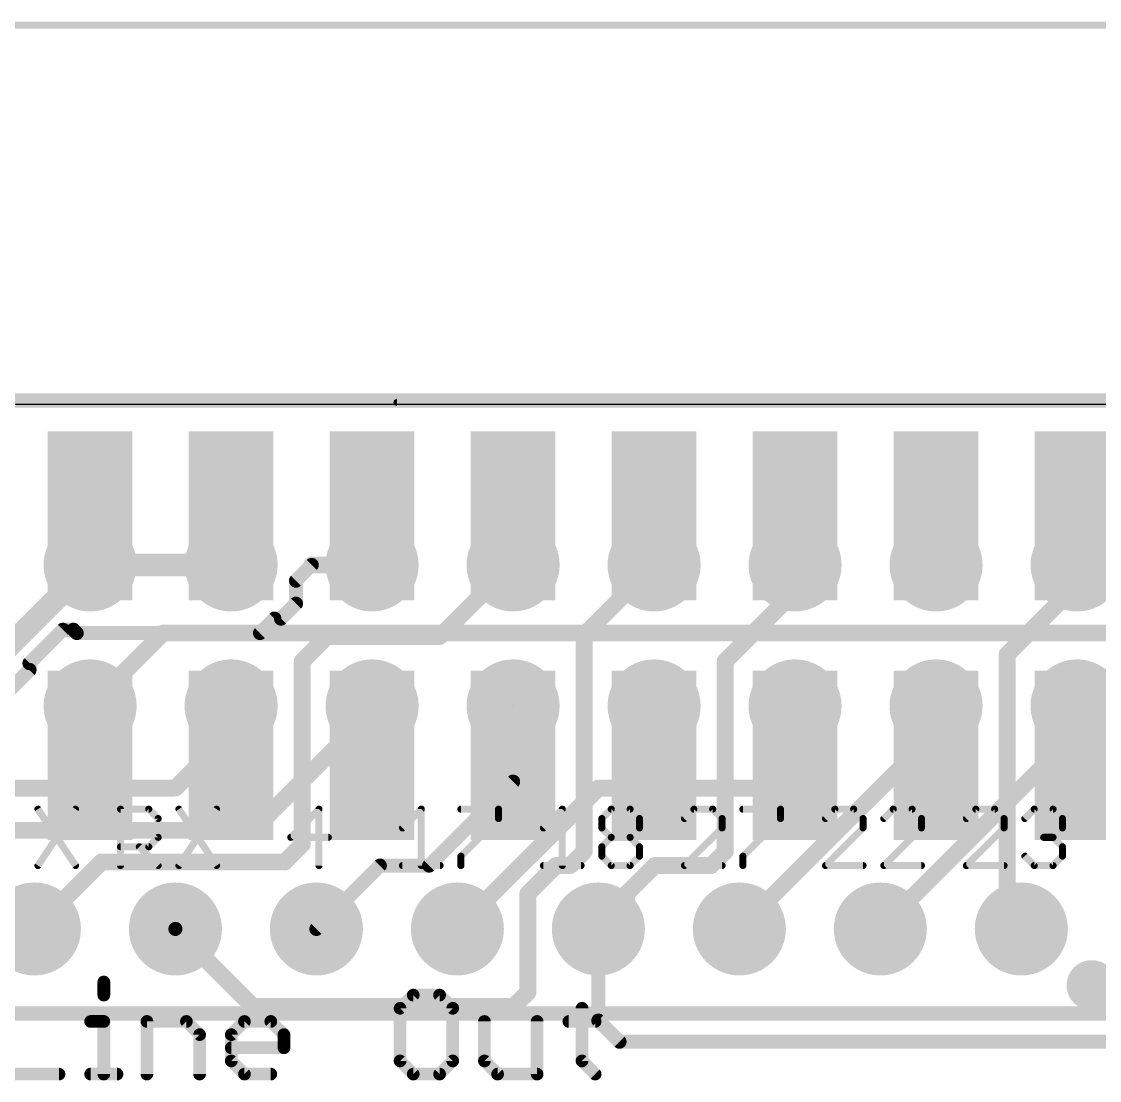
# Model space of a CAD drawing. Extents: x -5.3 to 74.7, y -12.4 to 39.9.
# Drawn here: x 7.13 to 26.55, y 18.48 to 37.56 of the extents above; entities that cross this region are included whole.
import ezdxf

# ---------------------------------------------------------------- set-up
doc = ezdxf.new("R2010")
doc.units = 0
for name, color, linetype in [('1', 12, 'CONTINUOUS'), ('16', 5, 'CONTINUOUS'), ('17', 110, 'CONTINUOUS'), ('18', 110, 'CONTINUOUS'), ('19', 53, 'CONTINUOUS'), ('20', 4, 'CONTINUOUS'), ('21', 40, 'CONTINUOUS'), ('47', 253, 'CONTINUOUS')]:
    doc.layers.add(name, color=color, linetype=linetype)

# ---------------------------------------------------------------- blocks, each defined once
blk = doc.blocks.new('ROUNDP')
at = {"const_width": 0.5}
blk.add_lwpolyline([(0, -0.25, 1), (0, 0.25, 1), (0, -0.25)], format="xyb", dxfattribs=at)
blk = doc.blocks.new('RECT')
blk.add_solid([(-0.5, -0.5), (0.5, -0.5), (-0.5, 0.5), (0.5, 0.5)])
blk = doc.blocks.new('ROUNDV')
at = {"const_width": 0.5}
blk.add_lwpolyline([(0, -0.25, 1), (0, 0.25, 1), (0, -0.25)], format="xyb", dxfattribs=at)

msp = doc.modelspace()

# ---------------------------------------------------------------- linework, layer by layer
at = {"layer": '1'}
for points, const_width in [([(65.024, 30.734), (0, 30.734)], 0.254), ([(4.349, 23.749), (8.37, 27.77)], 0.4064), ([(8.37, 25.23), (9.683, 26.543)], 0.3048), ([(9.683, 26.543), (27.377, 26.543)], 0.3048), ([(10.91, 24.753), (10.91, 25.23)], 0.3048), ([(11.303, 22.987), (13.45, 25.134)], 0.3048), ([(13.45, 25.134), (13.45, 25.23)], 0.3048), ([(21.07, 24.245), (21.07, 25.23)], 0.3048), ([(23.61, 24.753), (23.61, 25.23)], 0.3048), ([(26.15, 24.753), (26.15, 25.23)], 0.3048), ([(9.906, 23.749), (10.91, 24.753)], 0.3048), ([(20.066, 21.209), (23.61, 24.753)], 0.3048), ([(22.606, 21.209), (26.15, 24.753)], 0.3048), ([(20.574, 23.749), (21.07, 24.245)], 0.3048), ([(6.35, 23.749), (9.906, 23.749)], 0.3048), ([(14.986, 21.209), (17.526, 23.749)], 0.3048), ([(17.526, 23.749), (20.574, 23.749)], 0.3048), ([(6.604, 22.987), (11.303, 22.987)], 0.3048), ([(0, 19.685), (27.559, 19.685)], 0.254)]:
    msp.add_lwpolyline(points, dxfattribs=dict(at, const_width=const_width))
for points, const_width in [([(8.4418, 27.6982, 1), (8.2982, 27.8418)], 0.2032), ([(9.683, 26.6192, 1), (9.683, 26.4668)], 0.1524), ([(9.7369, 26.4891, 1), (9.6291, 26.5969)], 0.1524), ([(8.3161, 25.2839, 1), (8.4239, 25.1761)], 0.1524), ([(10.9862, 25.23, 1), (10.8338, 25.23)], 0.1524), ([(13.5262, 25.23, 1), (13.3738, 25.23)], 0.1524), ([(13.5039, 25.0801, 1), (13.3961, 25.1879)], 0.1524), ([(21.1462, 25.23, 1), (20.9938, 25.23)], 0.1524), ([(23.6862, 25.23, 1), (23.5338, 25.23)], 0.1524), ([(26.2262, 25.23, 1), (26.0738, 25.23)], 0.1524), ([(13.3738, 25.134, 1), (13.5262, 25.134)], 0.1524), ([(10.9639, 24.6991, 1), (10.8561, 24.8069)], 0.1524), ([(23.6639, 24.6991, 1), (23.5561, 24.8069)], 0.1524), ([(26.2039, 24.6991, 1), (26.0961, 24.8069)], 0.1524), ([(10.8338, 24.753, 1), (10.9862, 24.753)], 0.1524), ([(23.5338, 24.753, 1), (23.6862, 24.753)], 0.1524), ([(26.0738, 24.753, 1), (26.2262, 24.753)], 0.1524), ([(20.9938, 24.245, 1), (21.1462, 24.245)], 0.1524), ([(21.1239, 24.1911, 1), (21.0161, 24.2989)], 0.1524), ([(9.906, 23.6728, 1), (9.906, 23.8252)], 0.1524), ([(17.526, 23.8252, 1), (17.526, 23.6728)], 0.1524), ([(17.5799, 23.6951, 1), (17.4721, 23.8029)], 0.1524), ([(20.574, 23.6728, 1), (20.574, 23.8252)], 0.1524), ([(9.8521, 23.8029, 1), (9.9599, 23.6951)], 0.1524), ([(20.5201, 23.8029, 1), (20.6279, 23.6951)], 0.1524), ([(11.2491, 23.0409, 1), (11.3569, 22.9331)], 0.1524), ([(11.303, 22.9108, 1), (11.303, 23.0632)], 0.1524), ([(14.9321, 21.2629, 1), (15.0399, 21.1551)], 0.1524), ([(20.0121, 21.2629, 1), (20.1199, 21.1551)], 0.1524), ([(22.5521, 21.2629, 1), (22.6599, 21.1551)], 0.1524)]:
    msp.add_lwpolyline(points, format="xyb", dxfattribs=dict(at, const_width=const_width))
at = {"layer": '16'}
for points, const_width in [([(65.024, 30.734), (0, 30.734)], 0.254), ([(8.3696, 27.77), (8.3696, 28.6574)], 0.4064), ([(10.9096, 28.6574), (10.91, 28.6574)], 0.4064), ([(10.91, 28.6574), (10.91, 27.77)], 0.4064), ([(15.9896, 28.6574), (15.99, 28.6574)], 0.4064), ([(15.99, 28.6574), (15.99, 27.77)], 0.4064), ([(18.5296, 28.6574), (18.53, 28.6574)], 0.4064), ([(18.53, 28.6574), (18.53, 27.77)], 0.4064), ([(21.0696, 28.6574), (21.07, 28.6574)], 0.4064), ([(21.07, 28.6574), (21.07, 27.77)], 0.4064), ([(26.1496, 28.6574), (26.15, 28.6574)], 0.4064), ([(26.15, 28.6574), (26.15, 27.77)], 0.4064), ([(8.37, 27.77), (8.3696, 27.77)], 0.4064), ([(8.37, 27.77), (10.287, 27.77)], 0.4064), ([(10.91, 27.77), (10.287, 27.77)], 0.3048), ([(12.362, 27.77), (12.0784, 27.4864)], 0.254), ([(13.45, 27.77), (12.362, 27.77)], 0.3048), ([(14.6685, 26.4795), (15.959, 27.77)], 0.3048), ([(15.959, 27.77), (15.99, 27.77)], 0.3048), ([(18.53, 27.77), (17.272, 26.512)], 0.3048), ([(21.07, 27.293), (21.07, 27.77)], 0.3048), ([(26.15, 27.42), (26.15, 27.77)], 0.3048), ([(12.0784, 27.4864), (12.0784, 27.0732)], 0.254), ([(19.812, 26.035), (21.07, 27.293)], 0.3048), ([(24.892, 26.162), (26.15, 27.42)], 0.3048), ([(12.0784, 27.0732), (11.8084, 26.8032)], 0.254), ([(11.6902, 26.8032), (11.43, 26.543)], 0.254), ([(11.8084, 26.8032), (11.6902, 26.8032)], 0.254), ([(7.8788, 26.6016), (7.2774, 26.0002)], 0.254), ([(8.0694, 26.6016), (7.8788, 26.6016)], 0.254), ([(8.128, 26.543), (8.0694, 26.6016)], 0.254), ([(11.43, 26.543), (8.128, 26.543)], 0.254), ([(12.192, 26.035), (12.6365, 26.4795)], 0.3048), ([(12.6365, 26.4795), (14.6685, 26.4795)], 0.3048), ([(17.272, 26.512), (17.272, 22.606)], 0.3048), ([(24.892, 21.463), (24.892, 26.162)], 0.3048), ([(7.2774, 26.0002), (7.2774, 25.878)], 0.254), ([(12.192, 26.035), (12.192, 22.733)], 0.3048), ([(19.812, 22.606), (19.812, 26.035)], 0.3048), ([(7.2774, 25.878), (4.6404, 23.241)], 0.254), ([(8.37, 25.23), (8.3696, 25.23)], 0.4064), ([(8.3696, 25.23), (8.3696, 24.3394)], 0.4064), ([(10.91, 24.3394), (10.91, 25.23)], 0.4064), ([(13.45, 24.3394), (13.45, 25.23)], 0.4064), ([(15.99, 24.3394), (15.99, 25.23)], 0.4064), ([(15.99, 23.864), (15.99, 25.23)], 0.254), ([(21.07, 24.3394), (21.07, 25.23)], 0.4064), ([(23.61, 24.3394), (23.61, 25.23)], 0.4064), ([(26.15, 24.3394), (26.15, 25.23)], 0.4064), ([(10.9096, 24.3394), (10.91, 24.3394)], 0.4064), ([(13.4496, 24.3394), (13.45, 24.3394)], 0.4064), ([(15.9896, 24.3394), (15.99, 24.3394)], 0.4064), ([(21.0696, 24.3394), (21.07, 24.3394)], 0.4064), ([(23.6096, 24.3394), (23.61, 24.3394)], 0.4064), ([(26.1496, 24.3394), (26.15, 24.3394)], 0.4064), ([(14.478, 22.352), (15.99, 23.864)], 0.254), ([(12.192, 22.733), (11.8745, 22.4155)], 0.3048), ([(17.272, 22.606), (17.018, 22.352)], 0.3048), ([(19.812, 22.606), (19.558, 22.352)], 0.3048), ([(8.5725, 22.4155), (7.366, 21.209)], 0.3048), ([(11.8745, 22.4155), (8.5725, 22.4155)], 0.3048), ([(12.446, 21.209), (13.589, 22.352)], 0.254), ([(13.589, 22.352), (14.478, 22.352)], 0.254), ([(16.764, 22.352), (16.256, 21.844)], 0.3048), ([(17.018, 22.352), (16.764, 22.352)], 0.3048), ([(18.542, 22.352), (18.034, 21.844)], 0.3048), ([(19.558, 22.352), (18.542, 22.352)], 0.3048), ([(16.256, 21.844), (16.256, 20.066)], 0.3048), ([(18.034, 21.844), (18.034, 21.717)], 0.3048), ([(18.034, 21.717), (17.526, 21.209)], 0.3048), ([(25.146, 21.209), (24.892, 21.463)], 0.3048), ([(9.906, 21.209), (11.303, 19.812)], 0.3048), ([(9.906, 21.209), (9.906, 21.209)], 0.254), ([(17.526, 19.558), (17.526, 21.209)], 0.254), ([(16.256, 20.066), (16.002, 19.812)], 0.3048), ([(0, 19.685), (65.024, 19.685)], 0.254), ([(16.002, 19.812), (11.303, 19.812)], 0.3048), ([(17.907, 19.177), (17.526, 19.558)], 0.254), ([(28.575, 19.177), (17.907, 19.177)], 0.254)]:
    msp.add_lwpolyline(points, dxfattribs=dict(at, const_width=const_width))
for points, const_width in [([(8.4712, 28.6574, 1), (8.268, 28.6574)], 0.2032), ([(10.9096, 28.759, 1), (10.9096, 28.5558)], 0.2032), ([(11.0116, 28.6574, 1), (10.8084, 28.6574)], 0.2032), ([(10.91, 28.5558, 1), (10.91, 28.759)], 0.2032), ([(15.9896, 28.759, 1), (15.9896, 28.5558)], 0.2032), ([(16.0916, 28.6574, 1), (15.8884, 28.6574)], 0.2032), ([(15.99, 28.5558, 1), (15.99, 28.759)], 0.2032), ([(18.5296, 28.759, 1), (18.5296, 28.5558)], 0.2032), ([(18.6316, 28.6574, 1), (18.4284, 28.6574)], 0.2032), ([(18.53, 28.5558, 1), (18.53, 28.759)], 0.2032), ([(21.0696, 28.759, 1), (21.0696, 28.5558)], 0.2032), ([(21.1716, 28.6574, 1), (20.9684, 28.6574)], 0.2032), ([(21.07, 28.5558, 1), (21.07, 28.759)], 0.2032), ([(26.1496, 28.759, 1), (26.1496, 28.5558)], 0.2032), ([(26.2516, 28.6574, 1), (26.0484, 28.6574)], 0.2032), ([(26.15, 28.5558, 1), (26.15, 28.759)], 0.2032), ([(8.3696, 27.8716, 1), (8.3696, 27.6684)], 0.2032), ([(8.37, 27.8716, 1), (8.37, 27.6684)], 0.2032), ([(8.37, 27.6684, 1), (8.37, 27.8716)], 0.2032), ([(10.287, 27.6684, 1), (10.287, 27.8716)], 0.2032), ([(8.268, 27.77, 1), (8.4712, 27.77)], 0.2032), ([(10.287, 27.8462, 1), (10.287, 27.6938)], 0.1524), ([(10.8084, 27.77, 1), (11.0116, 27.77)], 0.2032), ([(10.91, 27.6938, 1), (10.91, 27.8462)], 0.1524), ([(12.362, 27.8462, 1), (12.362, 27.6938)], 0.1524), ([(12.4069, 27.7251, 1), (12.3171, 27.8149)], 0.127), ([(13.45, 27.6938, 1), (13.45, 27.8462)], 0.1524), ([(15.8884, 27.77, 1), (16.0916, 27.77)], 0.2032), ([(15.959, 27.8462, 1), (15.959, 27.6938)], 0.1524), ([(16.0129, 27.7161, 1), (15.9051, 27.8239)], 0.1524), ([(15.99, 27.6938, 1), (15.99, 27.8462)], 0.1524), ([(18.4284, 27.77, 1), (18.6316, 27.77)], 0.2032), ([(18.5839, 27.7161, 1), (18.4761, 27.8239)], 0.1524), ([(20.9684, 27.77, 1), (21.1716, 27.77)], 0.2032), ([(21.1462, 27.77, 1), (20.9938, 27.77)], 0.1524), ([(26.0484, 27.77, 1), (26.2516, 27.77)], 0.2032), ([(26.2262, 27.77, 1), (26.0738, 27.77)], 0.1524), ([(12.1419, 27.4864, 1), (12.0149, 27.4864)], 0.127), ([(12.0335, 27.5313, 1), (12.1233, 27.4415)], 0.127), ([(21.1239, 27.2391, 1), (21.0161, 27.3469)], 0.1524), ([(26.0738, 27.42, 1), (26.2262, 27.42)], 0.1524), ([(26.2039, 27.3661, 1), (26.0961, 27.4739)], 0.1524), ([(12.1233, 27.0283, 1), (12.0335, 27.1181)], 0.127), ([(20.9938, 27.293, 1), (21.1462, 27.293)], 0.1524), ([(12.0149, 27.0732, 1), (12.1419, 27.0732)], 0.127), ([(11.6902, 26.8667, 1), (11.6902, 26.7397)], 0.127), ([(11.7351, 26.7583, 1), (11.6453, 26.8481)], 0.127), ([(11.7635, 26.8481, 1), (11.8533, 26.7583)], 0.127), ([(11.8084, 26.7397, 1), (11.8084, 26.8667)], 0.127), ([(7.8788, 26.6651, 1), (7.8788, 26.5381)], 0.127), ([(7.9237, 26.5567, 1), (7.8339, 26.6465)], 0.127), ([(8.1143, 26.6465, 1), (8.0245, 26.5567)], 0.127), ([(8.128, 26.6065, 1), (8.128, 26.4795)], 0.127), ([(8.0694, 26.5381, 1), (8.0694, 26.6651)], 0.127), ([(8.0831, 26.4981, 1), (8.1729, 26.5879)], 0.127), ([(11.3851, 26.5879, 1), (11.4749, 26.4981)], 0.127), ([(11.43, 26.4795, 1), (11.43, 26.6065)], 0.127), ([(12.6365, 26.5557, 1), (12.6365, 26.4033)], 0.1524), ([(12.6904, 26.4256, 1), (12.5826, 26.5334)], 0.1524), ([(14.6146, 26.5334, 1), (14.7224, 26.4256)], 0.1524), ([(14.6685, 26.4033, 1), (14.6685, 26.5557)], 0.1524), ([(17.3482, 26.512, 1), (17.1958, 26.512)], 0.1524), ([(17.2181, 26.5659, 1), (17.3259, 26.4581)], 0.1524), ([(24.9682, 26.162, 1), (24.8158, 26.162)], 0.1524), ([(24.8381, 26.2159, 1), (24.9459, 26.1081)], 0.1524), ([(7.3409, 26.0002, 1), (7.2139, 26.0002)], 0.127), ([(7.2325, 26.0451, 1), (7.3223, 25.9553)], 0.127), ([(12.2682, 26.035, 1), (12.1158, 26.035)], 0.1524), ([(12.1381, 26.0889, 1), (12.2459, 25.9811)], 0.1524), ([(19.8882, 26.035, 1), (19.7358, 26.035)], 0.1524), ([(19.7581, 26.0889, 1), (19.8659, 25.9811)], 0.1524), ([(7.2139, 25.878, 1), (7.3409, 25.878)], 0.127), ([(7.3223, 25.8331, 1), (7.2325, 25.9229)], 0.127), ([(8.3696, 25.3316, 1), (8.3696, 25.1284)], 0.2032), ([(8.4712, 25.23, 1), (8.268, 25.23)], 0.2032), ([(8.37, 25.1284, 1), (8.37, 25.3316)], 0.2032), ([(11.0116, 25.23, 1), (10.8084, 25.23)], 0.2032), ([(13.5516, 25.23, 1), (13.3484, 25.23)], 0.2032), ([(16.0916, 25.23, 1), (15.8884, 25.23)], 0.2032), ([(16.0535, 25.23, 1), (15.9265, 25.23)], 0.127), ([(21.1716, 25.23, 1), (20.9684, 25.23)], 0.2032), ([(23.7116, 25.23, 1), (23.5084, 25.23)], 0.2032), ([(26.2516, 25.23, 1), (26.0484, 25.23)], 0.2032), ([(10.9096, 24.441, 1), (10.9096, 24.2378)], 0.2032), ([(10.91, 24.2378, 1), (10.91, 24.441)], 0.2032), ([(13.4496, 24.441, 1), (13.4496, 24.2378)], 0.2032), ([(13.45, 24.2378, 1), (13.45, 24.441)], 0.2032), ([(15.9896, 24.441, 1), (15.9896, 24.2378)], 0.2032), ([(15.99, 24.2378, 1), (15.99, 24.441)], 0.2032), ([(21.0696, 24.441, 1), (21.0696, 24.2378)], 0.2032), ([(21.07, 24.2378, 1), (21.07, 24.441)], 0.2032), ([(23.6096, 24.441, 1), (23.6096, 24.2378)], 0.2032), ([(23.61, 24.2378, 1), (23.61, 24.441)], 0.2032), ([(26.1496, 24.441, 1), (26.1496, 24.2378)], 0.2032), ([(26.15, 24.2378, 1), (26.15, 24.441)], 0.2032), ([(8.268, 24.3394, 1), (8.4712, 24.3394)], 0.2032), ([(10.8084, 24.3394, 1), (11.0116, 24.3394)], 0.2032), ([(13.3484, 24.3394, 1), (13.5516, 24.3394)], 0.2032), ([(15.8884, 24.3394, 1), (16.0916, 24.3394)], 0.2032), ([(20.9684, 24.3394, 1), (21.1716, 24.3394)], 0.2032), ([(23.5084, 24.3394, 1), (23.7116, 24.3394)], 0.2032), ([(26.0484, 24.3394, 1), (26.2516, 24.3394)], 0.2032), ([(15.9265, 23.864, 1), (16.0535, 23.864)], 0.127), ([(16.0349, 23.8191, 1), (15.9451, 23.9089)], 0.127), ([(12.1158, 22.733, 1), (12.2682, 22.733)], 0.1524), ([(12.2459, 22.6791, 1), (12.1381, 22.7869)], 0.1524), ([(17.3259, 22.5521, 1), (17.2181, 22.6599)], 0.1524), ([(19.8659, 22.5521, 1), (19.7581, 22.6599)], 0.1524), ([(8.5725, 22.4917, 1), (8.5725, 22.3393)], 0.1524), ([(8.6264, 22.3616, 1), (8.5186, 22.4694)], 0.1524), ([(11.8206, 22.4694, 1), (11.9284, 22.3616)], 0.1524), ([(11.8745, 22.3393, 1), (11.8745, 22.4917)], 0.1524), ([(17.1958, 22.606, 1), (17.3482, 22.606)], 0.1524), ([(19.7358, 22.606, 1), (19.8882, 22.606)], 0.1524), ([(13.589, 22.4155, 1), (13.589, 22.2885)], 0.127), ([(13.6339, 22.3071, 1), (13.5441, 22.3969)], 0.127), ([(14.4331, 22.3969, 1), (14.5229, 22.3071)], 0.127), ([(14.478, 22.2885, 1), (14.478, 22.4155)], 0.127), ([(16.764, 22.4282, 1), (16.764, 22.2758)], 0.1524), ([(16.8179, 22.2981, 1), (16.7101, 22.4059)], 0.1524), ([(16.9641, 22.4059, 1), (17.0719, 22.2981)], 0.1524), ([(17.018, 22.2758, 1), (17.018, 22.4282)], 0.1524), ([(18.542, 22.4282, 1), (18.542, 22.2758)], 0.1524), ([(18.5959, 22.2981, 1), (18.4881, 22.4059)], 0.1524), ([(19.5041, 22.4059, 1), (19.6119, 22.2981)], 0.1524), ([(19.558, 22.2758, 1), (19.558, 22.4282)], 0.1524), ([(16.3322, 21.844, 1), (16.1798, 21.844)], 0.1524), ([(16.2021, 21.8979, 1), (16.3099, 21.7901)], 0.1524), ([(18.1102, 21.844, 1), (17.9578, 21.844)], 0.1524), ([(17.9801, 21.8979, 1), (18.0879, 21.7901)], 0.1524), ([(17.9578, 21.717, 1), (18.1102, 21.717)], 0.1524), ([(18.0879, 21.6631, 1), (17.9801, 21.7709)], 0.1524), ([(24.9459, 21.5169, 1), (24.8381, 21.4091)], 0.1524), ([(9.9599, 21.2629, 1), (9.8521, 21.1551)], 0.1524), ([(24.8158, 21.463, 1), (24.9682, 21.463)], 0.1524), ([(7.3121, 21.2629, 1), (7.4199, 21.1551)], 0.1524), ([(9.9628, 21.2374, 1), (9.8492, 21.1806)], 0.127), ([(9.8492, 21.1806, 1), (9.9628, 21.2374)], 0.127), ([(12.4011, 21.2539, 1), (12.4909, 21.1641)], 0.127), ([(17.4721, 21.2629, 1), (17.5799, 21.1551)], 0.1524), ([(17.5895, 21.209, 1), (17.4625, 21.209)], 0.127), ([(25.0921, 21.1551, 1), (25.1999, 21.2629)], 0.1524), ([(16.3099, 20.0121, 1), (16.2021, 20.1199)], 0.1524), ([(16.1798, 20.066, 1), (16.3322, 20.066)], 0.1524), ([(11.303, 19.8882, 1), (11.303, 19.7358)], 0.1524), ([(11.2491, 19.7581, 1), (11.3569, 19.8659)], 0.1524), ([(15.9481, 19.8659, 1), (16.0559, 19.7581)], 0.1524), ([(16.002, 19.7358, 1), (16.002, 19.8882)], 0.1524), ([(17.5709, 19.6029, 1), (17.4811, 19.5131)], 0.127), ([(17.4625, 19.558, 1), (17.5895, 19.558)], 0.127), ([(17.907, 19.2405, 1), (17.907, 19.1135)], 0.127), ([(17.8621, 19.1321, 1), (17.9519, 19.2219)], 0.127)]:
    msp.add_lwpolyline(points, format="xyb", dxfattribs=dict(at, const_width=const_width))
at = {"layer": '19'}
msp.add_line((15.99, 25.23), (15.99, 25.23), dxfattribs=at)
at = {"layer": '20'}
msp.add_line((62, 30.6604), (3, 30.6604), dxfattribs=at)
at = {"layer": '21'}
for points, const_width in [([(7.4295, 23.3689), (8.1074, 22.352)], 0.127), ([(8.1074, 23.3689), (7.4295, 22.352)], 0.127), ([(8.917, 22.352), (8.917, 23.3689)], 0.127), ([(8.917, 23.3689), (9.4255, 23.3689)], 0.127), ([(9.4255, 23.3689), (9.595, 23.1994)], 0.127), ([(9.9695, 23.3689), (10.6474, 22.352)], 0.127), ([(10.6474, 23.3689), (9.9695, 22.352)], 0.127), ([(12.4917, 23.3689), (11.9833, 22.8604)], 0.127), ([(12.4917, 22.352), (12.4917, 23.3689)], 0.127), ([(13.997, 23.0299), (14.336, 23.3689)], 0.127), ([(14.336, 23.3689), (14.336, 22.352)], 0.127), ([(15.0495, 23.3689), (15.7274, 23.3689)], 0.127), ([(15.7274, 23.3689), (15.7274, 23.1994)], 0.127), ([(16.537, 23.0299), (16.876, 23.3689)], 0.127), ([(16.876, 23.3689), (16.876, 22.352)], 0.127), ([(17.5895, 23.1994), (17.759, 23.3689)], 0.127), ([(17.759, 23.3689), (18.0979, 23.3689)], 0.127), ([(18.0979, 23.3689), (18.2674, 23.1994)], 0.127), ([(19.2465, 23.3689), (19.077, 23.1994)], 0.127), ([(19.5855, 23.3689), (19.2465, 23.3689)], 0.127), ([(19.755, 23.1994), (19.5855, 23.3689)], 0.127), ([(20.1295, 23.3689), (20.8074, 23.3689)], 0.127), ([(20.8074, 23.3689), (20.8074, 23.1994)], 0.127), ([(21.7865, 23.3689), (21.617, 23.1994)], 0.127), ([(22.1255, 23.3689), (21.7865, 23.3689)], 0.127), ([(22.295, 23.1994), (22.1255, 23.3689)], 0.127), ([(22.839, 23.3689), (22.6695, 23.1994)], 0.127), ([(23.1779, 23.3689), (22.839, 23.3689)], 0.127), ([(23.3474, 23.1994), (23.1779, 23.3689)], 0.127), ([(24.3265, 23.3689), (24.157, 23.1994)], 0.127), ([(24.6655, 23.3689), (24.3265, 23.3689)], 0.127), ([(24.835, 23.1994), (24.6655, 23.3689)], 0.127), ([(25.2095, 23.1994), (25.379, 23.3689)], 0.127), ([(25.379, 23.3689), (25.7179, 23.3689)], 0.127), ([(25.7179, 23.3689), (25.8874, 23.1994)], 0.127), ([(9.595, 23.1994), (9.595, 22.8604)], 0.127), ([(15.7274, 23.1994), (15.0495, 22.5215)], 0.127), ([(17.5895, 23.0299), (17.5895, 23.1994)], 0.127), ([(18.2674, 23.1994), (18.2674, 23.0299)], 0.127), ([(19.755, 23.0299), (19.755, 23.1994)], 0.127), ([(20.8074, 23.1994), (20.1295, 22.5215)], 0.127), ([(22.295, 23.0299), (22.295, 23.1994)], 0.127), ([(23.3474, 23.0299), (23.3474, 23.1994)], 0.127), ([(24.835, 23.0299), (24.835, 23.1994)], 0.127), ([(25.8874, 23.1994), (25.8874, 23.0299)], 0.127), ([(9.595, 22.8604), (9.4255, 22.691)], 0.127), ([(11.9833, 22.8604), (12.6612, 22.8604)], 0.127), ([(17.759, 22.8604), (17.5895, 23.0299)], 0.127), ([(17.5895, 22.691), (17.759, 22.8604)], 0.127), ([(17.759, 22.8604), (18.0979, 22.8604)], 0.127), ([(18.2674, 23.0299), (18.0979, 22.8604)], 0.127), ([(18.0979, 22.8604), (18.2674, 22.691)], 0.127), ([(19.077, 22.352), (19.755, 23.0299)], 0.127), ([(21.617, 22.352), (22.295, 23.0299)], 0.127), ([(22.6695, 22.352), (23.3474, 23.0299)], 0.127), ([(24.157, 22.352), (24.835, 23.0299)], 0.127), ([(25.7179, 22.8604), (25.5485, 22.8604)], 0.127), ([(25.8874, 23.0299), (25.7179, 22.8604)], 0.127), ([(25.7179, 22.8604), (25.8874, 22.691)], 0.127), ([(9.4255, 22.691), (8.917, 22.691)], 0.127), ([(9.256, 22.691), (9.595, 22.352)], 0.127), ([(17.5895, 22.5215), (17.5895, 22.691)], 0.127), ([(18.2674, 22.691), (18.2674, 22.5215)], 0.127), ([(25.8874, 22.691), (25.8874, 22.5215)], 0.127), ([(15.0495, 22.5215), (15.0495, 22.352)], 0.127), ([(17.759, 22.352), (17.5895, 22.5215)], 0.127), ([(18.2674, 22.5215), (18.0979, 22.352)], 0.127), ([(20.1295, 22.5215), (20.1295, 22.352)], 0.127), ([(25.379, 22.352), (25.2095, 22.5215)], 0.127), ([(25.8874, 22.5215), (25.7179, 22.352)], 0.127), ([(13.997, 22.352), (14.675, 22.352)], 0.127), ([(16.537, 22.352), (17.215, 22.352)], 0.127), ([(18.0979, 22.352), (17.759, 22.352)], 0.127), ([(19.755, 22.352), (19.077, 22.352)], 0.127), ([(22.295, 22.352), (21.617, 22.352)], 0.127), ([(23.3474, 22.352), (22.6695, 22.352)], 0.127), ([(24.835, 22.352), (24.157, 22.352)], 0.127), ([(25.7179, 22.352), (25.379, 22.352)], 0.127), ([(8.6166, 20.2537), (8.6166, 20.0164)], 0.2286), ([(14.1908, 20.0164), (13.9535, 19.7791)], 0.2286), ([(14.6653, 20.0164), (14.1908, 20.0164)], 0.2286), ([(14.9026, 19.7791), (14.6653, 20.0164)], 0.2286), ([(13.9535, 19.7791), (13.9535, 18.8301)], 0.2286), ([(14.9026, 18.8301), (14.9026, 19.7791)], 0.2286), ([(17.2312, 19.7791), (17.2312, 18.8301)], 0.2286), ([(8.3794, 19.5419), (8.6166, 19.5419)], 0.2286), ([(8.6166, 19.5419), (8.6166, 18.5928)], 0.2286), ([(9.3929, 18.5928), (9.3929, 19.5419)], 0.2286), ([(9.3929, 19.5419), (10.1047, 19.5419)], 0.2286), ([(10.1047, 19.5419), (10.3419, 19.3046)], 0.2286), ([(10.9131, 19.3046), (11.1503, 19.5419)], 0.2286), ([(11.1503, 19.5419), (11.6249, 19.5419)], 0.2286), ([(11.6249, 19.5419), (11.8622, 19.3046)], 0.2286), ([(15.4737, 19.5419), (15.4737, 18.8301)], 0.2286), ([(16.4228, 18.5928), (16.4228, 19.5419)], 0.2286), ([(16.994, 19.5419), (17.4685, 19.5419)], 0.2286), ([(10.3419, 19.3046), (10.3419, 18.5928)], 0.2286), ([(10.9131, 18.8301), (10.9131, 19.3046)], 0.2286), ([(11.8622, 19.3046), (11.8622, 19.0673)], 0.2286), ([(11.8622, 19.0673), (10.9131, 19.0673)], 0.2286), ([(11.1503, 18.5928), (10.9131, 18.8301)], 0.2286), ([(13.9535, 18.8301), (14.1908, 18.5928)], 0.2286), ([(14.6653, 18.5928), (14.9026, 18.8301)], 0.2286), ([(15.4737, 18.8301), (15.711, 18.5928)], 0.2286), ([(17.2312, 18.8301), (17.4685, 18.5928)], 0.2286), ([(6.8592, 18.5928), (7.8082, 18.5928)], 0.2286), ([(8.3794, 18.5928), (8.8539, 18.5928)], 0.2286), ([(11.6249, 18.5928), (11.1503, 18.5928)], 0.2286), ([(14.1908, 18.5928), (14.6653, 18.5928)], 0.2286), ([(15.711, 18.5928), (16.4228, 18.5928)], 0.2286)]:
    msp.add_lwpolyline(points, dxfattribs=dict(at, const_width=const_width))
for points, const_width in [([(7.4559, 23.3865, 1), (7.4031, 23.3513)], 0.0635), ([(8.1338, 23.3513, 1), (8.081, 23.3865)], 0.0635), ([(8.917, 23.4006, 1), (8.917, 23.3371)], 0.0635), ([(8.9488, 23.3689, 1), (8.8853, 23.3689)], 0.0635), ([(9.4479, 23.3913, 1), (9.403, 23.3464)], 0.0635), ([(9.4255, 23.3371, 1), (9.4255, 23.4006)], 0.0635), ([(9.9959, 23.3865, 1), (9.9431, 23.3513)], 0.0635), ([(10.6738, 23.3513, 1), (10.621, 23.3865)], 0.0635), ([(12.5235, 23.3689, 1), (12.46, 23.3689)], 0.0635), ([(12.5142, 23.3464, 1), (12.4693, 23.3913)], 0.0635), ([(14.3677, 23.3689, 1), (14.3042, 23.3689)], 0.0635), ([(14.3584, 23.3464, 1), (14.3135, 23.3913)], 0.0635), ([(15.0495, 23.4006, 1), (15.0495, 23.3371)], 0.0635), ([(15.7592, 23.3689, 1), (15.6957, 23.3689)], 0.0635), ([(15.7274, 23.3371, 1), (15.7274, 23.4006)], 0.0635), ([(16.9077, 23.3689, 1), (16.8442, 23.3689)], 0.0635), ([(16.8984, 23.3464, 1), (16.8535, 23.3913)], 0.0635), ([(17.759, 23.4006, 1), (17.759, 23.3371)], 0.0635), ([(17.7814, 23.3464, 1), (17.7365, 23.3913)], 0.0635), ([(18.1204, 23.3913, 1), (18.0755, 23.3464)], 0.0635), ([(18.0979, 23.3371, 1), (18.0979, 23.4006)], 0.0635), ([(19.2465, 23.4006, 1), (19.2465, 23.3371)], 0.0635), ([(19.269, 23.3464, 1), (19.2241, 23.3913)], 0.0635), ([(19.6079, 23.3913, 1), (19.563, 23.3464)], 0.0635), ([(19.5855, 23.3371, 1), (19.5855, 23.4006)], 0.0635), ([(20.1295, 23.4006, 1), (20.1295, 23.3371)], 0.0635), ([(20.8392, 23.3689, 1), (20.7757, 23.3689)], 0.0635), ([(20.8074, 23.3371, 1), (20.8074, 23.4006)], 0.0635), ([(21.7865, 23.4006, 1), (21.7865, 23.3371)], 0.0635), ([(21.809, 23.3464, 1), (21.7641, 23.3913)], 0.0635), ([(22.1479, 23.3913, 1), (22.103, 23.3464)], 0.0635), ([(22.1255, 23.3371, 1), (22.1255, 23.4006)], 0.0635), ([(22.839, 23.4006, 1), (22.839, 23.3371)], 0.0635), ([(22.8614, 23.3464, 1), (22.8165, 23.3913)], 0.0635), ([(23.2004, 23.3913, 1), (23.1555, 23.3464)], 0.0635), ([(23.1779, 23.3371, 1), (23.1779, 23.4006)], 0.0635), ([(24.3265, 23.4006, 1), (24.3265, 23.3371)], 0.0635), ([(24.349, 23.3464, 1), (24.3041, 23.3913)], 0.0635), ([(24.6879, 23.3913, 1), (24.643, 23.3464)], 0.0635), ([(24.6655, 23.3371, 1), (24.6655, 23.4006)], 0.0635), ([(25.379, 23.4006, 1), (25.379, 23.3371)], 0.0635), ([(25.4014, 23.3464, 1), (25.3565, 23.3913)], 0.0635), ([(25.7404, 23.3913, 1), (25.6955, 23.3464)], 0.0635), ([(25.7179, 23.3371, 1), (25.7179, 23.4006)], 0.0635), ([(9.6267, 23.1994, 1), (9.5632, 23.1994)], 0.0635), ([(9.5725, 23.1769, 1), (9.6174, 23.2218)], 0.0635), ([(15.6957, 23.1994, 1), (15.7592, 23.1994)], 0.0635), ([(15.7499, 23.1769, 1), (15.705, 23.2218)], 0.0635), ([(17.567, 23.2218, 1), (17.612, 23.1769)], 0.0635), ([(17.6212, 23.1994, 1), (17.5578, 23.1994)], 0.0635), ([(18.2992, 23.1994, 1), (18.2357, 23.1994)], 0.0635), ([(18.245, 23.1769, 1), (18.2899, 23.2218)], 0.0635), ([(19.0546, 23.2218, 1), (19.0995, 23.1769)], 0.0635), ([(19.7867, 23.1994, 1), (19.7232, 23.1994)], 0.0635), ([(19.7325, 23.1769, 1), (19.7774, 23.2218)], 0.0635), ([(20.7757, 23.1994, 1), (20.8392, 23.1994)], 0.0635), ([(20.8299, 23.1769, 1), (20.785, 23.2218)], 0.0635), ([(21.5946, 23.2218, 1), (21.6395, 23.1769)], 0.0635), ([(22.3267, 23.1994, 1), (22.2632, 23.1994)], 0.0635), ([(22.2725, 23.1769, 1), (22.3174, 23.2218)], 0.0635), ([(22.647, 23.2218, 1), (22.692, 23.1769)], 0.0635), ([(23.3792, 23.1994, 1), (23.3157, 23.1994)], 0.0635), ([(23.325, 23.1769, 1), (23.3699, 23.2218)], 0.0635), ([(24.1346, 23.2218, 1), (24.1795, 23.1769)], 0.0635), ([(24.8667, 23.1994, 1), (24.8032, 23.1994)], 0.0635), ([(24.8125, 23.1769, 1), (24.8574, 23.2218)], 0.0635), ([(25.187, 23.2218, 1), (25.232, 23.1769)], 0.0635), ([(25.9192, 23.1994, 1), (25.8557, 23.1994)], 0.0635), ([(25.865, 23.1769, 1), (25.9099, 23.2218)], 0.0635), ([(9.6174, 22.838, 1), (9.5725, 22.8829)], 0.0635), ([(11.9833, 22.8922, 1), (11.9833, 22.8287)], 0.0635), ([(11.9608, 22.8829, 1), (12.0057, 22.838)], 0.0635), ([(12.6612, 22.8287, 1), (12.6612, 22.8922)], 0.0635), ([(13.9746, 23.0524, 1), (14.0195, 23.0075)], 0.0635), ([(16.5146, 23.0524, 1), (16.5595, 23.0075)], 0.0635), ([(17.612, 23.0524, 1), (17.567, 23.0075)], 0.0635), ([(17.5578, 23.0299, 1), (17.6212, 23.0299)], 0.0635), ([(17.759, 22.8922, 1), (17.759, 22.8287)], 0.0635), ([(17.7814, 22.838, 1), (17.7365, 22.8829)], 0.0635), ([(17.7365, 22.838, 1), (17.7814, 22.8829)], 0.0635), ([(18.1204, 22.8829, 1), (18.0755, 22.838)], 0.0635), ([(18.0755, 22.8829, 1), (18.1204, 22.838)], 0.0635), ([(18.0979, 22.8287, 1), (18.0979, 22.8922)], 0.0635), ([(18.2357, 23.0299, 1), (18.2992, 23.0299)], 0.0635), ([(18.2899, 23.0075, 1), (18.245, 23.0524)], 0.0635), ([(19.7232, 23.0299, 1), (19.7867, 23.0299)], 0.0635), ([(19.7774, 23.0075, 1), (19.7325, 23.0524)], 0.0635), ([(22.2632, 23.0299, 1), (22.3267, 23.0299)], 0.0635), ([(22.3174, 23.0075, 1), (22.2725, 23.0524)], 0.0635), ([(23.3157, 23.0299, 1), (23.3792, 23.0299)], 0.0635), ([(23.3699, 23.0075, 1), (23.325, 23.0524)], 0.0635), ([(24.8032, 23.0299, 1), (24.8667, 23.0299)], 0.0635), ([(24.8574, 23.0075, 1), (24.8125, 23.0524)], 0.0635), ([(25.5485, 22.8922, 1), (25.5485, 22.8287)], 0.0635), ([(25.7404, 22.8829, 1), (25.6955, 22.838)], 0.0635), ([(25.6955, 22.8829, 1), (25.7404, 22.838)], 0.0635), ([(25.7179, 22.8287, 1), (25.7179, 22.8922)], 0.0635), ([(25.8557, 23.0299, 1), (25.9192, 23.0299)], 0.0635), ([(25.9099, 23.0075, 1), (25.865, 23.0524)], 0.0635), ([(8.917, 22.7227, 1), (8.917, 22.6592)], 0.0635), ([(9.2784, 22.7134, 1), (9.2335, 22.6685)], 0.0635), ([(9.403, 22.7134, 1), (9.4479, 22.6685)], 0.0635), ([(9.4255, 22.6592, 1), (9.4255, 22.7227)], 0.0635), ([(9.5632, 22.8604, 1), (9.6267, 22.8604)], 0.0635), ([(17.567, 22.7134, 1), (17.612, 22.6685)], 0.0635), ([(17.6212, 22.691, 1), (17.5578, 22.691)], 0.0635), ([(18.2992, 22.691, 1), (18.2357, 22.691)], 0.0635), ([(18.245, 22.6685, 1), (18.2899, 22.7134)], 0.0635), ([(25.9192, 22.691, 1), (25.8557, 22.691)], 0.0635), ([(25.865, 22.6685, 1), (25.9099, 22.7134)], 0.0635), ([(15.0813, 22.5215, 1), (15.0177, 22.5215)], 0.0635), ([(15.027, 22.5439, 1), (15.072, 22.499)], 0.0635), ([(17.612, 22.5439, 1), (17.567, 22.499)], 0.0635), ([(17.5578, 22.5215, 1), (17.6212, 22.5215)], 0.0635), ([(18.2357, 22.5215, 1), (18.2992, 22.5215)], 0.0635), ([(18.2899, 22.499, 1), (18.245, 22.5439)], 0.0635), ([(20.107, 22.5439, 1), (20.152, 22.499)], 0.0635), ([(20.1612, 22.5215, 1), (20.0978, 22.5215)], 0.0635), ([(25.232, 22.5439, 1), (25.187, 22.499)], 0.0635), ([(25.8557, 22.5215, 1), (25.9192, 22.5215)], 0.0635), ([(25.9099, 22.499, 1), (25.865, 22.5439)], 0.0635), ([(7.4031, 22.3696, 1), (7.4559, 22.3344)], 0.0635), ([(8.081, 22.3344, 1), (8.1338, 22.3696)], 0.0635), ([(8.8853, 22.352, 1), (8.9488, 22.352)], 0.0635), ([(9.5725, 22.3295, 1), (9.6174, 22.3745)], 0.0635), ([(9.9431, 22.3696, 1), (9.9959, 22.3344)], 0.0635), ([(10.621, 22.3344, 1), (10.6738, 22.3696)], 0.0635), ([(12.46, 22.352, 1), (12.5235, 22.352)], 0.0635), ([(13.997, 22.3837, 1), (13.997, 22.3203)], 0.0635), ([(14.3042, 22.352, 1), (14.3677, 22.352)], 0.0635), ([(14.675, 22.3203, 1), (14.675, 22.3837)], 0.0635), ([(15.0177, 22.352, 1), (15.0813, 22.352)], 0.0635), ([(16.537, 22.3837, 1), (16.537, 22.3203)], 0.0635), ([(16.8442, 22.352, 1), (16.9077, 22.352)], 0.0635), ([(17.215, 22.3203, 1), (17.215, 22.3837)], 0.0635), ([(17.759, 22.3837, 1), (17.759, 22.3203)], 0.0635), ([(17.7365, 22.3295, 1), (17.7814, 22.3745)], 0.0635), ([(18.0755, 22.3745, 1), (18.1204, 22.3295)], 0.0635), ([(18.0979, 22.3203, 1), (18.0979, 22.3837)], 0.0635), ([(19.0546, 22.3745, 1), (19.0995, 22.3295)], 0.0635), ([(19.077, 22.3837, 1), (19.077, 22.3203)], 0.0635), ([(19.755, 22.3203, 1), (19.755, 22.3837)], 0.0635), ([(20.0978, 22.352, 1), (20.1612, 22.352)], 0.0635), ([(21.5946, 22.3745, 1), (21.6395, 22.3295)], 0.0635), ([(21.617, 22.3837, 1), (21.617, 22.3203)], 0.0635), ([(22.295, 22.3203, 1), (22.295, 22.3837)], 0.0635), ([(22.647, 22.3745, 1), (22.692, 22.3295)], 0.0635), ([(22.6695, 22.3837, 1), (22.6695, 22.3203)], 0.0635), ([(23.3474, 22.3203, 1), (23.3474, 22.3837)], 0.0635), ([(24.1346, 22.3745, 1), (24.1795, 22.3295)], 0.0635), ([(24.157, 22.3837, 1), (24.157, 22.3203)], 0.0635), ([(24.835, 22.3203, 1), (24.835, 22.3837)], 0.0635), ([(25.379, 22.3837, 1), (25.379, 22.3203)], 0.0635), ([(25.3565, 22.3295, 1), (25.4014, 22.3745)], 0.0635), ([(25.6955, 22.3745, 1), (25.7404, 22.3295)], 0.0635), ([(25.7179, 22.3203, 1), (25.7179, 22.3837)], 0.0635), ([(8.6738, 20.2537, 1), (8.5595, 20.2537)], 0.1143), ([(8.5595, 20.0164, 1), (8.6738, 20.0164)], 0.1143), ([(14.1908, 20.0736, 1), (14.1908, 19.9593)], 0.1143), ([(14.2312, 19.976, 1), (14.1504, 20.0568)], 0.1143), ([(14.7057, 20.0568, 1), (14.6249, 19.976)], 0.1143), ([(14.6653, 19.9593, 1), (14.6653, 20.0736)], 0.1143), ([(14.0107, 19.7791, 1), (13.8964, 19.7791)], 0.1143), ([(13.9131, 19.8196, 1), (13.9939, 19.7387)], 0.1143), ([(14.9597, 19.7791, 1), (14.8454, 19.7791)], 0.1143), ([(14.8622, 19.7387, 1), (14.943, 19.8196)], 0.1143), ([(17.2884, 19.7791, 1), (17.1741, 19.7791)], 0.1143), ([(8.3794, 19.599, 1), (8.3794, 19.4847)], 0.1143), ([(8.6738, 19.5419, 1), (8.5595, 19.5419)], 0.1143), ([(8.6166, 19.4847, 1), (8.6166, 19.599)], 0.1143), ([(9.45, 19.5419, 1), (9.3357, 19.5419)], 0.1143), ([(9.3929, 19.599, 1), (9.3929, 19.4847)], 0.1143), ([(10.1451, 19.5823, 1), (10.0643, 19.5015)], 0.1143), ([(10.1047, 19.4847, 1), (10.1047, 19.599)], 0.1143), ([(11.1503, 19.599, 1), (11.1503, 19.4847)], 0.1143), ([(11.1908, 19.5015, 1), (11.1099, 19.5823)], 0.1143), ([(11.6653, 19.5823, 1), (11.5845, 19.5015)], 0.1143), ([(11.6249, 19.4847, 1), (11.6249, 19.599)], 0.1143), ([(15.5309, 19.5419, 1), (15.4166, 19.5419)], 0.1143), ([(16.48, 19.5419, 1), (16.3657, 19.5419)], 0.1143), ([(16.994, 19.599, 1), (16.994, 19.4847)], 0.1143), ([(17.4685, 19.4847, 1), (17.4685, 19.599)], 0.1143), ([(10.3991, 19.3046, 1), (10.2848, 19.3046)], 0.1143), ([(10.3015, 19.2642, 1), (10.3823, 19.345)], 0.1143), ([(10.9702, 19.3046, 1), (10.8559, 19.3046)], 0.1143), ([(10.8727, 19.345, 1), (10.9535, 19.2642)], 0.1143), ([(11.9193, 19.3046, 1), (11.805, 19.3046)], 0.1143), ([(11.8217, 19.2642, 1), (11.9026, 19.345)], 0.1143), ([(10.9131, 19.1245, 1), (10.9131, 19.0102)], 0.1143), ([(11.805, 19.0673, 1), (11.9193, 19.0673)], 0.1143), ([(11.8622, 19.0102, 1), (11.8622, 19.1245)], 0.1143), ([(10.9535, 18.8705, 1), (10.8727, 18.7897)], 0.1143), ([(10.8559, 18.8301, 1), (10.9702, 18.8301)], 0.1143), ([(13.9939, 18.8705, 1), (13.9131, 18.7897)], 0.1143), ([(13.8964, 18.8301, 1), (14.0107, 18.8301)], 0.1143), ([(14.8454, 18.8301, 1), (14.9597, 18.8301)], 0.1143), ([(14.943, 18.7897, 1), (14.8622, 18.8705)], 0.1143), ([(15.5141, 18.8705, 1), (15.4333, 18.7897)], 0.1143), ([(15.4166, 18.8301, 1), (15.5309, 18.8301)], 0.1143), ([(17.2716, 18.8705, 1), (17.1908, 18.7897)], 0.1143), ([(17.1741, 18.8301, 1), (17.2884, 18.8301)], 0.1143), ([(7.8082, 18.5357, 1), (7.8082, 18.65)], 0.1143), ([(8.3794, 18.65, 1), (8.3794, 18.5357)], 0.1143), ([(8.5595, 18.5928, 1), (8.6738, 18.5928)], 0.1143), ([(8.8539, 18.5357, 1), (8.8539, 18.65)], 0.1143), ([(9.3357, 18.5928, 1), (9.45, 18.5928)], 0.1143), ([(10.2848, 18.5928, 1), (10.3991, 18.5928)], 0.1143), ([(11.1503, 18.65, 1), (11.1503, 18.5357)], 0.1143), ([(11.1099, 18.5524, 1), (11.1908, 18.6332)], 0.1143), ([(11.6249, 18.5357, 1), (11.6249, 18.65)], 0.1143), ([(14.1908, 18.65, 1), (14.1908, 18.5357)], 0.1143), ([(14.1504, 18.5524, 1), (14.2312, 18.6332)], 0.1143), ([(14.6249, 18.6332, 1), (14.7057, 18.5524)], 0.1143), ([(14.6653, 18.5357, 1), (14.6653, 18.65)], 0.1143), ([(15.711, 18.65, 1), (15.711, 18.5357)], 0.1143), ([(15.6706, 18.5524, 1), (15.7514, 18.6332)], 0.1143), ([(16.3657, 18.5928, 1), (16.48, 18.5928)], 0.1143), ([(16.4228, 18.5357, 1), (16.4228, 18.65)], 0.1143), ([(17.4281, 18.5524, 1), (17.5089, 18.6332)], 0.1143)]:
    msp.add_lwpolyline(points, format="xyb", dxfattribs=dict(at, const_width=const_width))
at = {"layer": '47', "const_width": 0.13}
for points in [[(0.165, 37.5), (65.035, 37.5)], [(13.9, 30.7), (74.65, 30.7)]]:
    msp.add_lwpolyline(points, dxfattribs=at)
at = {"layer": '47', "const_width": 0.065}
msp.add_lwpolyline([(13.9, 30.7325, 1), (13.9, 30.6675)], format="xyb", dxfattribs=at)

# ---------------------------------------------------------------- block references
at = {"layer": '16', "xscale": 3.048, "yscale": 1.524}
for p, rotation in [((8.3696, 28.6574), 270), ((10.9096, 28.6574), 270), ((13.4496, 28.6574), 270), ((15.9896, 28.6574), 270), ((18.5296, 28.6574), 270), ((21.0696, 28.6574), 270), ((23.6096, 28.6574), 270), ((26.1496, 28.6574), 270), ((8.3696, 24.3394), 270), ((10.9096, 24.3394), 90), ((13.4496, 24.3394), 90), ((15.9896, 24.3394), 90), ((18.5296, 24.3394), 90), ((21.0696, 24.3394), 90), ((23.6096, 24.3394), 90), ((26.1496, 24.3394), 90)]:
    msp.add_blockref('RECT', p, dxfattribs=dict(at, rotation=rotation))
at = {"layer": '17', "xscale": 1.6764, "yscale": 1.6764}
for p in [(8.37, 27.77), (8.37, 27.77), (10.91, 27.77), (10.91, 27.77), (13.45, 27.77), (13.45, 27.77), (15.99, 27.77), (15.99, 27.77), (18.53, 27.77), (18.53, 27.77), (21.07, 27.77), (21.07, 27.77), (23.61, 27.77), (23.61, 27.77), (26.15, 27.77), (26.15, 27.77), (8.37, 25.23), (8.37, 25.23), (10.91, 25.23), (10.91, 25.23), (13.45, 25.23), (13.45, 25.23), (15.99, 25.23), (15.99, 25.23), (18.53, 25.23), (18.53, 25.23), (21.07, 25.23), (21.07, 25.23), (23.61, 25.23), (23.61, 25.23), (26.15, 25.23), (26.15, 25.23)]:
    msp.add_blockref('ROUNDP', p, dxfattribs=at)
at = {"layer": '17', "xscale": 1.6764, "yscale": 1.6764, "rotation": 90}
for p in [(7.366, 21.209), (7.366, 21.209), (9.906, 21.209), (9.906, 21.209), (12.446, 21.209), (12.446, 21.209), (14.986, 21.209), (14.986, 21.209), (17.526, 21.209), (17.526, 21.209), (20.066, 21.209), (20.066, 21.209), (22.606, 21.209), (22.606, 21.209), (25.146, 21.209), (25.146, 21.209)]:
    msp.add_blockref('ROUNDP', p, dxfattribs=at)
at = {"layer": '18', "xscale": 0.9064, "yscale": 0.9064}
msp.add_blockref('ROUNDV', (26.416, 20.193), dxfattribs=at)
msp.add_blockref('ROUNDV', (26.416, 20.193), dxfattribs=at)

doc.saveas('drawing.dxf')
